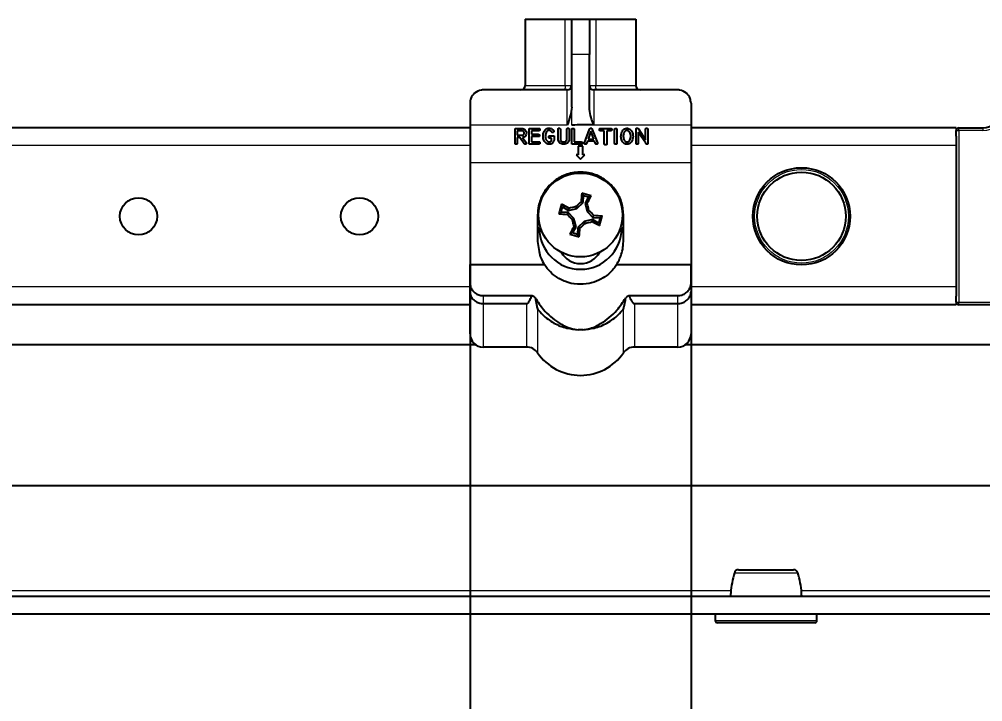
# Model space of a CAD drawing. Header units: millimetres. Extents: x -981 to 2790, y -1547 to 1219.
# Drawn here: x -410.9 to -301.9, y -1108.7 to -1031.4 of the extents above; entities that cross this region are included whole.
import ezdxf

# ---------------------------------------------------------------- set-up
doc = ezdxf.new("R2010")
doc.units = ezdxf.units.MM
doc.layers.add('FORMAT', color=7, linetype='Continuous')
doc.styles.add('SLDTEXTSTYLE0', font='TXT', dxfattribs={"width": 0.75})
doc.dimstyles.new('SLDDIMSTYLE0', dxfattribs={"dimtxt": 20, "dimasz": 10, "dimexe": 0, "dimexo": 0.0625, "dimgap": 5, "dimtad": 2, "dimdec": 1, "dimrnd": 1e-09, "dimzin": 12, "dimdsep": 46, "dimtxsty": 'SLDTEXTSTYLE0', "dimsah": 1, "dimcen": 0.09, "dimadec": 0, "dimazin": 3, "dimtfac": 1, "dimtofl": 0, "dimtmove": 0, "dimatfit": 3, "dimfxl": 0, "dimfrac": 2, "dimtolj": 1, "dimtzin": 12, "dimarcsym": 0})

# ---------------------------------------------------------------- blocks, each defined once
blk = doc.blocks.new('_D_8')
at = {"layer": 'FORMAT'}
for p, q in [((-334.94, -1059.18), (-334.94, -1429.21)), ((-224.44, -1098.73), (-224.44, -1429.21)), ((-224.44, -1428.21), (-334.94, -1428.21))]:
    blk.add_line(p, q, dxfattribs=at)
for points in [[(-334.94, -1428.21), (-324.94, -1429.75), (-324.94, -1426.67)], [(-224.44, -1428.21), (-234.44, -1426.67), (-234.44, -1429.75)]]:
    blk.add_solid(points, dxfattribs=at)
at = {"layer": 'FORMAT', "insert": (-312.94, -1402.43), "char_height": 20, "attachment_point": 1, "style": 'SLDTEXTSTYLE0'}
blk.add_mtext('110,5', dxfattribs=at)
blk = doc.blocks.new('_D_9')
at = {"layer": 'FORMAT'}
for p, q in [((-359.94, -1059.18), (-359.94, -1429.21)), ((-334.94, -1059.18), (-334.94, -1429.21)), ((-359.94, -1428.21), (-402.84, -1428.21)), ((-359.94, -1428.21), (-334.94, -1428.21))]:
    blk.add_line(p, q, dxfattribs=at)
for points in [[(-359.94, -1428.21), (-349.94, -1429.75), (-349.94, -1426.67)], [(-334.94, -1428.21), (-344.94, -1426.67), (-344.94, -1429.75)]]:
    blk.add_solid(points, dxfattribs=at)
at = {"layer": 'FORMAT', "insert": (-402.84, -1402.43), "char_height": 20, "attachment_point": 1, "style": 'SLDTEXTSTYLE0'}
blk.add_mtext('25', dxfattribs=at)

msp = doc.modelspace()

# ---------------------------------------------------------------- linework, layer by layer
at = {"color": 7, "linetype": 'Continuous', "lineweight": 25}
for p, q in [((-353.69, -1031.42), (-353.69, -1038.92)), ((-353.69, -1031.42), (-349.17, -1031.42)), ((-349.17, -1031.42), (-348.44, -1031.42)), ((-348.44, -1031.42), (-346.44, -1031.42)), ((-348.44, -1035.42), (-348.44, -1031.42)), ((-346.44, -1031.42), (-346.44, -1035.42)), ((-346.44, -1031.42), (-345.72, -1031.42)), ((-345.72, -1031.42), (-341.19, -1031.42)), ((-341.19, -1031.42), (-341.19, -1038.92)), ((-348.44, -1041.36), (-348.44, -1035.42)), ((-346.44, -1041.35), (-346.44, -1035.42)), ((-348.94, -1039.42), (-358.44, -1039.42)), ((-336.44, -1039.42), (-345.94, -1039.42)), ((-359.94, -1040.92), (-359.94, -1043.42)), ((-334.94, -1040.92), (-334.94, -1043.42)), ((-359.94, -1043.72), (-539.94, -1043.72)), ((-359.94, -1043.42), (-359.94, -1047.67)), ((-354.85, -1043.77), (-354.09, -1043.77)), ((-354.85, -1045.43), (-354.85, -1043.77)), ((-354.09, -1044.03), (-354.59, -1044.03)), ((-354.59, -1044.03), (-354.59, -1044.54)), ((-353.24, -1045.54), (-353.24, -1043.77)), ((-353.24, -1043.77), (-352.18, -1043.77)), ((-352.18, -1044.03), (-352.98, -1044.03)), ((-352.98, -1044.03), (-352.98, -1044.44)), ((-349.98, -1044.96), (-349.98, -1043.88)), ((-349.72, -1043.88), (-349.72, -1044.96)), ((-348.98, -1044.94), (-348.98, -1043.88)), ((-348.71, -1043.88), (-348.71, -1044.94)), ((-348.42, -1045.57), (-348.42, -1043.9)), ((-348.16, -1043.9), (-348.16, -1045.3)), ((-347, -1045.39), (-346.43, -1043.86)), ((-346.27, -1044.1), (-346.57, -1044.97)), ((-345.94, -1044.97), (-346.27, -1044.1)), ((-346.11, -1043.88), (-345.51, -1045.39)), ((-345.17, -1043.77), (-344.05, -1043.77)), ((-344.76, -1044.03), (-345.17, -1044.03)), ((-344.76, -1045.5), (-344.76, -1044.03)), ((-344.05, -1044.03), (-344.45, -1044.03)), ((-344.45, -1044.03), (-344.45, -1045.5)), ((-343.58, -1045.43), (-343.58, -1043.9)), ((-343.32, -1043.9), (-343.32, -1045.43)), ((-341.16, -1045.43), (-341.16, -1043.87)), ((-340.89, -1043.83), (-340.08, -1045.06)), ((-340.08, -1045.06), (-340.08, -1043.88)), ((-339.82, -1043.88), (-339.82, -1045.43)), ((-334.94, -1043.42), (-334.94, -1047.67)), ((-304.94, -1043.72), (-334.94, -1043.72)), ((-304.94, -1043.72), (-304.94, -1044.02)), ((-304.94, -1044.66), (-304.94, -1044.02)), ((-304.64, -1043.72), (-301.94, -1043.72)), ((-354.59, -1044.54), (-354, -1044.54)), ((-354.3, -1044.8), (-354.59, -1044.8)), ((-354.59, -1044.8), (-354.59, -1045.43)), ((-353.8, -1045.51), (-354.3, -1044.8)), ((-353.99, -1044.8), (-353.59, -1045.37)), ((-352.98, -1044.44), (-352.23, -1044.44)), ((-352.23, -1044.7), (-352.98, -1044.7)), ((-352.98, -1044.7), (-352.98, -1045.28)), ((-350.91, -1044.61), (-350.41, -1044.61)), ((-350.71, -1044.87), (-350.91, -1044.87)), ((-350.41, -1044.61), (-350.41, -1044.91)), ((-346.57, -1044.97), (-345.94, -1044.97)), ((-340.06, -1045.46), (-340.9, -1044.19)), ((-340.9, -1044.19), (-340.9, -1045.43)), ((-304.94, -1044.66), (-304.94, -1045.72)), ((-352.18, -1045.54), (-353.24, -1045.54)), ((-352.98, -1045.28), (-352.18, -1045.28)), ((-347.36, -1045.57), (-348.42, -1045.57)), ((-348.16, -1045.3), (-347.36, -1045.3)), ((-347.19, -1045.77), (-347.69, -1045.77)), ((-347.69, -1045.77), (-347.69, -1046.77)), ((-347.19, -1046.77), (-347.19, -1045.77)), ((-346.66, -1045.23), (-346.76, -1045.48)), ((-345.85, -1045.23), (-346.66, -1045.23)), ((-345.76, -1045.47), (-345.85, -1045.23)), ((-304.94, -1045.72), (-304.94, -1061.72)), ((-347.69, -1046.77), (-347.94, -1046.77)), ((-347.94, -1046.77), (-347.44, -1047.27)), ((-347.44, -1047.27), (-346.94, -1046.77)), ((-346.94, -1046.77), (-347.19, -1046.77)), ((-359.94, -1047.67), (-359.94, -1059.17)), ((-334.94, -1047.67), (-334.94, -1059.17)), ((-347.11, -1051.36), (-347.3, -1051.1)), ((-347.14, -1052.16), (-347.11, -1051.36)), ((-347.11, -1051.36), (-346.53, -1051.53)), ((-346.53, -1051.53), (-346.93, -1052.22)), ((-346.53, -1051.53), (-346.23, -1051.41)), ((-349.64, -1053.24), (-349.47, -1052.66)), ((-349.47, -1052.66), (-349.59, -1052.36)), ((-349.47, -1052.66), (-348.79, -1053.06)), ((-348.79, -1053.06), (-348.75, -1052.82)), ((-348.79, -1053.06), (-347.84, -1052.83)), ((-347.84, -1052.83), (-347.96, -1052.62)), ((-347.84, -1052.83), (-347.14, -1052.16)), ((-347.14, -1052.16), (-347.37, -1052.06)), ((-346.93, -1052.22), (-346.7, -1053.16)), ((-346.93, -1052.22), (-346.69, -1052.26)), ((-352.29, -1053.57), (-352.29, -1056.57)), ((-349.64, -1053.24), (-349.91, -1053.43)), ((-348.85, -1053.27), (-349.64, -1053.24)), ((-348.85, -1053.27), (-348.95, -1053.49)), ((-348.18, -1053.97), (-348.85, -1053.27)), ((-346.7, -1053.16), (-346.49, -1053.05)), ((-346.7, -1053.16), (-346.03, -1053.86)), ((-346.03, -1053.86), (-345.93, -1053.64)), ((-346.03, -1053.86), (-345.23, -1053.9)), ((-345.23, -1053.9), (-345.4, -1054.48)), ((-345.23, -1053.9), (-344.97, -1053.7)), ((-342.59, -1056.57), (-342.59, -1053.57)), ((-348.18, -1053.97), (-348.39, -1054.09)), ((-348.35, -1055.6), (-347.95, -1054.91)), ((-347.95, -1054.91), (-348.19, -1054.88)), ((-347.95, -1054.91), (-348.18, -1053.97)), ((-347.74, -1054.97), (-347.77, -1055.77)), ((-347.04, -1054.3), (-347.74, -1054.97)), ((-347.74, -1054.97), (-347.51, -1055.07)), ((-346.09, -1054.07), (-347.04, -1054.3)), ((-347.04, -1054.3), (-346.92, -1054.52)), ((-346.09, -1054.07), (-346.13, -1054.32)), ((-345.4, -1054.48), (-346.09, -1054.07)), ((-345.4, -1054.48), (-345.28, -1054.78)), ((-352.09, -1055.07), (-352.29, -1055.07)), ((-348.35, -1055.6), (-348.65, -1055.72)), ((-347.77, -1055.77), (-348.35, -1055.6)), ((-347.77, -1055.77), (-347.58, -1056.04)), ((-342.59, -1055.07), (-342.79, -1055.07)), ((-359.94, -1061.31), (-359.94, -1059.17)), ((-359.94, -1059.17), (-351.53, -1059.17)), ((-343.35, -1059.17), (-334.94, -1059.17)), ((-334.94, -1061.31), (-334.94, -1059.17)), ((-359.94, -1062.22), (-359.94, -1061.31)), ((-334.94, -1061.31), (-334.94, -1062.22)), ((-359.94, -1067.02), (-359.94, -1062.22)), ((-334.94, -1062.22), (-334.94, -1067.02)), ((-304.94, -1061.72), (-304.94, -1062.77)), ((-359.94, -1063.72), (-539.94, -1063.72)), ((-358.44, -1062.7), (-352.92, -1062.7)), ((-358.44, -1063.6), (-353.53, -1063.6)), ((-341.96, -1062.7), (-336.44, -1062.7)), ((-341.35, -1063.6), (-336.44, -1063.6)), ((-304.94, -1063.72), (-334.94, -1063.72)), ((-304.94, -1063.42), (-304.94, -1062.77)), ((-304.94, -1063.42), (-304.94, -1063.72)), ((-280.24, -1063.72), (-304.64, -1063.72)), ((-565.44, -1068.22), (-359.34, -1068.22)), ((-353.53, -1068.52), (-358.44, -1068.52)), ((-336.44, -1068.52), (-341.35, -1068.52)), ((-335.54, -1068.22), (-240.56, -1068.22)), ((-232.44, -1084.22), (-565.44, -1084.22)), ((-617.14, -1096.72), (-226.74, -1096.72)), ((-617.14, -1098.72), (-226.74, -1098.72)), ((-332.19, -1098.72), (-332.19, -1099.47)), ((-320.69, -1099.47), (-320.69, -1098.72)), ((-320.94, -1099.72), (-331.94, -1099.72))]:
    msp.add_line(p, q, dxfattribs=at)
at = {"color": 8, "linetype": 'Continuous', "lineweight": 18}
for p, q in [((-349.17, -1038.92), (-349.17, -1031.42)), ((-345.72, -1031.42), (-345.72, -1038.92)), ((-346.44, -1035.42), (-348.44, -1035.42)), ((-353.69, -1038.92), (-349.17, -1038.92)), ((-349.17, -1038.92), (-348.44, -1038.92)), ((-348.94, -1043.42), (-348.94, -1039.42)), ((-346.44, -1038.92), (-345.72, -1038.92)), ((-345.94, -1039.42), (-345.94, -1043.35)), ((-345.72, -1038.92), (-341.19, -1038.92)), ((-348.44, -1043.42), (-348.44, -1041.36)), ((-348.94, -1043.42), (-359.94, -1043.42)), ((-334.94, -1043.42), (-348.44, -1043.42)), ((-304.94, -1044.02), (-304.64, -1044.02)), ((-304.64, -1044.02), (-304.64, -1043.72)), ((-301.94, -1044.02), (-304.64, -1044.02)), ((-304.64, -1044.02), (-304.64, -1063.42)), ((-301.94, -1043.72), (-301.94, -1044.02)), ((-359.94, -1045.72), (-539.94, -1045.72)), ((-304.94, -1045.72), (-334.94, -1045.72)), ((-334.94, -1047.67), (-359.94, -1047.67)), ((-359.94, -1061.72), (-539.94, -1061.72)), ((-304.94, -1061.72), (-334.94, -1061.72)), ((-358.44, -1062.7), (-358.44, -1063.6)), ((-358.44, -1063.6), (-358.44, -1068.52)), ((-353.53, -1068.52), (-353.53, -1063.6)), ((-341.35, -1063.6), (-341.35, -1068.52)), ((-336.44, -1063.6), (-336.44, -1062.7)), ((-336.44, -1068.52), (-336.44, -1063.6)), ((-304.94, -1063.42), (-304.64, -1063.42)), ((-304.64, -1063.42), (-280.24, -1063.42)), ((-304.64, -1063.72), (-304.64, -1063.42)), ((-352.3, -1064.2), (-352.3, -1069.17)), ((-342.59, -1069.17), (-342.59, -1064.2)), ((-330.41, -1096.12), (-513.47, -1096.12)), ((-227.04, -1096.12), (-322.47, -1096.12)), ((-332.19, -1099.47), (-320.69, -1099.47))]:
    msp.add_line(p, q, dxfattribs=at)
at = {"color": 8, "linetype": 'Continuous', "lineweight": 18, "flags": 128}
for points in [[(-349.17, -1038.92), (-349.17, -1039.01), (-349.18, -1039.11), (-349.19, -1039.2), (-349.21, -1039.27), (-349.23, -1039.33), (-349.25, -1039.38), (-349.28, -1039.41), (-349.3, -1039.42)], [(-345.58, -1039.42), (-345.61, -1039.41), (-345.63, -1039.38), (-345.66, -1039.33), (-345.68, -1039.27), (-345.69, -1039.2), (-345.71, -1039.11), (-345.71, -1039.01), (-345.72, -1038.92)]]:
    msp.add_lwpolyline(points, dxfattribs=at)
at = {"color": 7, "linetype": 'Continuous', "lineweight": 25}
for centre, radius in [((-322.44, -1053.72), 5.5), ((-347.44, -1053.57), 4.75), ((-322.44, -1053.72), 5), ((-397.44, -1053.72), 2.1), ((-372.44, -1053.72), 2.1)]:
    msp.add_circle(centre, radius, dxfattribs=at)
at = {"color": 8, "linetype": 'Continuous', "lineweight": 18}
msp.add_circle((-322.44, -1053.72), 5.3, dxfattribs=at)
at = {"color": 7, "linetype": 'Continuous', "lineweight": 25}
for centre, radius, start, end in [((-354.19, -1038.92), 0.5, 270, 0), ((-348.94, -1038.92), 0.5, 270, 0), ((-345.94, -1038.92), 0.5, 180, 270), ((-340.69, -1038.92), 0.5, 180, 270), ((-301.94, -1041.72), 2, 270, 0), ((-304.64, -1044.02), 0.3, 90, 180), ((-278.44, -1056.13), 69.05, 175.8232, 176.6231), ((-367.73, -1123.13), 74.88, 73.3093, 74.166), ((-406.99, -1018.63), 69.05, 330.8523, 331.6521), ((-277.87, -1073.86), 74.88, 163.3093, 164.166), ((-382.38, -1113.12), 69.05, 60.8523, 61.6521), ((-329.74, -1126), 75.61, 103.9464, 104.5642), ((-295.89, -1107.44), 75.61, 132.9111, 133.5289), ((-419.87, -1071.27), 75.61, 13.9464, 14.5642), ((-344.88, -984.57), 69.05, 265.8232, 266.6231), ((-293.57, -1002.01), 75.61, 222.9111, 223.5289), ((-401.31, -1105.12), 75.61, 42.9111, 43.5289), ((-350, -1122.57), 69.05, 85.8232, 86.6231), ((-417.01, -1033.27), 74.88, 343.3093, 344.166), ((-287.89, -1088.51), 69.05, 150.8523, 151.6521), ((-275.01, -1035.86), 75.61, 193.9464, 194.5642), ((-398.99, -999.7), 75.61, 312.9111, 313.5289), ((-365.14, -981.14), 75.61, 283.9464, 284.5642), ((-312.5, -994.01), 69.05, 240.8523, 241.6521), ((-347.44, -1055.07), 4.65, 180, 0), ((-327.15, -984), 74.88, 253.3093, 254.166), ((-416.44, -1051.01), 69.05, 355.8232, 356.6231), ((-347.44, -1056.57), 2.5, 209.1291, 330.7764), ((-304.64, -1063.42), 0.3, 180, 270), ((-358.44, -1067.02), 1.5, 180, 270), ((-336.44, -1067.02), 1.5, 270, 0), ((-353.53, -1070.02), 1.5, 34.5604, 90), ((-347.44, -1065.82), 5.9, 214.5604, 325.4396), ((-341.35, -1070.02), 1.5, 90, 145.4396), ((-329.55, -1094.22), 0.5, 89.9982, 165.4001), ((-323.33, -1094.22), 0.5, 15.316, 90.0228), ((-331.94, -1099.47), 0.25, 180, 270), ((-320.94, -1099.47), 0.25, 270, 0)]:
    msp.add_arc(centre, radius, start, end, dxfattribs=at)
at = {"color": 8, "linetype": 'Continuous', "lineweight": 18}
msp.add_arc((-301.94, -1041.72), 2.3, 270, 0, dxfattribs=at)
at = {"color": 7, "linetype": 'Continuous', "lineweight": 25}
msp.add_ellipse((15080.74, -1043.42), major_axis=(15429.18, 0), ratio=0.000259, start_param=3.123591, end_param=3.141593, dxfattribs=at)
for points, knots in [([(-358.44, -1039.42), (-358.44, -1039.42), (-358.51, -1039.42), (-358.86, -1039.44), (-359.39, -1039.68), (-359.86, -1040.26), (-359.92, -1040.73), (-359.94, -1040.92)], [0, 0, 0, 0, 0.003231, 0.101221, 0.514725, 0.80586, 1, 1, 1, 1]), ([(-334.94, -1040.92), (-334.97, -1040.73), (-335.02, -1040.26), (-335.49, -1039.68), (-336.02, -1039.44), (-336.37, -1039.42), (-336.44, -1039.42), (-336.44, -1039.42)], [0, 0, 0, 0, 0.19414, 0.485275, 0.898779, 0.996769, 1, 1, 1, 1]), ([(-348.44, -1041.36), (-348.48, -1041.69), (-348.56, -1042.4), (-348.82, -1043.06), (-348.94, -1043.41), (-348.94, -1043.42)], [0, 0, 0, 0, 0.475461, 0.994056, 1, 1, 1, 1]), ([(-345.94, -1043.35), (-345.94, -1043.35), (-345.95, -1043.34), (-345.95, -1043.34), (-345.97, -1043.32), (-346, -1043.24), (-346.12, -1042.91), (-346.34, -1042.28), (-346.41, -1041.68), (-346.44, -1041.35)], [0, 0, 0, 0, 0.00167, 0.003889, 0.009531, 0.034361, 0.132751, 0.526214, 1, 1, 1, 1]), ([(-354.09, -1043.77), (-354.02, -1043.78), (-353.88, -1043.79), (-353.77, -1043.87), (-353.72, -1043.91)], [0, 0, 0, 0, 0.559747, 1, 1, 1, 1]), ([(-353.9, -1044.1), (-353.93, -1044.08), (-353.99, -1044.04), (-354.06, -1044.03), (-354.09, -1044.03)], [0, 0, 0, 0, 0.559136, 1, 1, 1, 1]), ([(-353.82, -1044.29), (-353.82, -1044.25), (-353.83, -1044.18), (-353.88, -1044.12), (-353.9, -1044.1)], [0, 0, 0, 0, 0.5596918, 1, 1, 1, 1]), ([(-353.72, -1043.91), (-353.67, -1043.97), (-353.57, -1044.08), (-353.56, -1044.23), (-353.55, -1044.29)], [0, 0, 0, 0, 0.558947, 1, 1, 1, 1]), ([(-352.18, -1043.77), (-352.16, -1043.77), (-352.12, -1043.77), (-352.06, -1043.8), (-352.03, -1043.85), (-352.03, -1043.88), (-352.03, -1043.9)], [0, 0, 0, 0, 0.280872, 0.559701, 0.779382, 1, 1, 1, 1]), ([(-352.03, -1043.9), (-352.03, -1043.92), (-352.03, -1043.97), (-352.09, -1044.03), (-352.15, -1044.03), (-352.18, -1044.03)], [0, 0, 0, 0, 0.281053, 0.559663, 1, 1, 1, 1]), ([(-351.68, -1044.67), (-351.68, -1044.53), (-351.67, -1044.29), (-351.54, -1044.09), (-351.49, -1044)], [0, 0, 0, 0, 0.5603404, 1, 1, 1, 1]), ([(-351.49, -1044), (-351.41, -1043.92), (-351.28, -1043.77), (-351.08, -1043.75), (-351, -1043.75)], [0, 0, 0, 0, 0.559217, 1, 1, 1, 1]), ([(-351.01, -1044.01), (-351.04, -1044.01), (-351.11, -1044.02), (-351.24, -1044.09), (-351.4, -1044.3), (-351.41, -1044.52), (-351.42, -1044.67)], [0, 0, 0, 0, 0.125332, 0.250695, 0.500738, 1, 1, 1, 1]), ([(-350.82, -1044.06), (-350.85, -1044.04), (-350.91, -1044.01), (-350.98, -1044.01), (-351.01, -1044.01)], [0, 0, 0, 0, 0.558634, 1, 1, 1, 1]), ([(-351, -1043.75), (-350.93, -1043.75), (-350.8, -1043.75), (-350.7, -1043.81), (-350.65, -1043.84)], [0, 0, 0, 0, 0.560514, 1, 1, 1, 1]), ([(-350.71, -1044.17), (-350.73, -1044.15), (-350.76, -1044.1), (-350.8, -1044.07), (-350.82, -1044.06)], [0, 0, 0, 0, 0.560467, 1, 1, 1, 1]), ([(-350.65, -1043.84), (-350.61, -1043.87), (-350.55, -1043.92), (-350.5, -1043.99), (-350.48, -1044.02)], [0, 0, 0, 0, 0.5595417, 1, 1, 1, 1]), ([(-350.45, -1044.11), (-350.45, -1044.13), (-350.46, -1044.17), (-350.51, -1044.21), (-350.55, -1044.23), (-350.59, -1044.23), (-350.6, -1044.23)], [0, 0, 0, 0, 0.277709, 0.558209, 0.77892, 1, 1, 1, 1]), ([(-350.48, -1044.02), (-350.47, -1044.04), (-350.45, -1044.06), (-350.45, -1044.09), (-350.45, -1044.11)], [0, 0, 0, 0, 0.560691, 1, 1, 1, 1]), ([(-349.98, -1043.88), (-349.98, -1043.86), (-349.98, -1043.82), (-349.95, -1043.77), (-349.91, -1043.75), (-349.88, -1043.75), (-349.86, -1043.75)], [0, 0, 0, 0, 0.280849, 0.55949, 0.779158, 1, 1, 1, 1]), ([(-349.86, -1043.75), (-349.84, -1043.75), (-349.8, -1043.75), (-349.75, -1043.78), (-349.72, -1043.83), (-349.72, -1043.86), (-349.72, -1043.88)], [0, 0, 0, 0, 0.2809103, 0.559174, 0.7791663, 1, 1, 1, 1]), ([(-348.98, -1043.88), (-348.98, -1043.86), (-348.97, -1043.82), (-348.95, -1043.77), (-348.9, -1043.75), (-348.87, -1043.75), (-348.85, -1043.75)], [0, 0, 0, 0, 0.2809002, 0.5594983, 0.7791483, 1, 1, 1, 1]), ([(-348.85, -1043.75), (-348.83, -1043.75), (-348.79, -1043.75), (-348.74, -1043.78), (-348.71, -1043.83), (-348.71, -1043.86), (-348.71, -1043.88)], [0, 0, 0, 0, 0.280888, 0.559023, 0.779155, 1, 1, 1, 1]), ([(-348.42, -1043.9), (-348.42, -1043.88), (-348.42, -1043.85), (-348.39, -1043.8), (-348.35, -1043.77), (-348.32, -1043.77), (-348.3, -1043.77)], [0, 0, 0, 0, 0.280912, 0.559405, 0.779108, 1, 1, 1, 1]), ([(-348.3, -1043.77), (-348.28, -1043.77), (-348.24, -1043.77), (-348.19, -1043.8), (-348.16, -1043.85), (-348.16, -1043.89), (-348.16, -1043.9)], [0, 0, 0, 0, 0.280813, 0.559099, 0.77917, 1, 1, 1, 1]), ([(-346.43, -1043.86), (-346.42, -1043.84), (-346.41, -1043.8), (-346.36, -1043.75), (-346.31, -1043.75), (-346.28, -1043.75)], [0, 0, 0, 0, 0.281465, 0.561772, 1, 1, 1, 1]), ([(-346.28, -1043.75), (-346.26, -1043.75), (-346.21, -1043.75), (-346.14, -1043.79), (-346.12, -1043.84), (-346.11, -1043.88)], [0, 0, 0, 0, 0.281226, 0.561522, 1, 1, 1, 1]), ([(-345.31, -1043.9), (-345.31, -1043.88), (-345.3, -1043.84), (-345.27, -1043.79), (-345.22, -1043.77), (-345.19, -1043.77), (-345.17, -1043.77)], [0, 0, 0, 0, 0.2807125, 0.5587014, 0.7790455, 1, 1, 1, 1]), ([(-345.17, -1044.03), (-345.19, -1044.03), (-345.24, -1044.03), (-345.28, -1044), (-345.31, -1043.95), (-345.31, -1043.92), (-345.31, -1043.9)], [0, 0, 0, 0, 0.28076, 0.558821, 0.778915, 1, 1, 1, 1]), ([(-344.05, -1043.77), (-344.03, -1043.77), (-343.99, -1043.77), (-343.93, -1043.8), (-343.9, -1043.85), (-343.9, -1043.88), (-343.89, -1043.9)], [0, 0, 0, 0, 0.280951, 0.559967, 0.779431, 1, 1, 1, 1]), ([(-343.89, -1043.9), (-343.9, -1043.92), (-343.9, -1043.97), (-343.96, -1044.03), (-344.02, -1044.03), (-344.05, -1044.03)], [0, 0, 0, 0, 0.281019, 0.559679, 1, 1, 1, 1]), ([(-343.58, -1043.9), (-343.58, -1043.88), (-343.58, -1043.84), (-343.55, -1043.79), (-343.51, -1043.77), (-343.48, -1043.77), (-343.46, -1043.77)], [0, 0, 0, 0, 0.280828, 0.5594169, 0.7793931, 1, 1, 1, 1]), ([(-343.46, -1043.77), (-343.44, -1043.77), (-343.4, -1043.77), (-343.35, -1043.8), (-343.32, -1043.85), (-343.32, -1043.88), (-343.32, -1043.9)], [0, 0, 0, 0, 0.280765, 0.559178, 0.779175, 1, 1, 1, 1]), ([(-342.86, -1044.67), (-342.86, -1044.54), (-342.84, -1044.32), (-342.74, -1044.12), (-342.69, -1044.04)], [0, 0, 0, 0, 0.559914, 1, 1, 1, 1]), ([(-342.69, -1044.04), (-342.62, -1043.95), (-342.5, -1043.79), (-342.3, -1043.76), (-342.21, -1043.75)], [0, 0, 0, 0, 0.560137, 1, 1, 1, 1]), ([(-342.22, -1044.01), (-342.25, -1044.01), (-342.32, -1044.02), (-342.43, -1044.09), (-342.47, -1044.17), (-342.5, -1044.21)], [0, 0, 0, 0, 0.279832, 0.559843, 1, 1, 1, 1]), ([(-341.87, -1044.21), (-341.92, -1044.15), (-342.01, -1044.04), (-342.15, -1044.02), (-342.22, -1044.01)], [0, 0, 0, 0, 0.559596, 1, 1, 1, 1]), ([(-342.21, -1043.75), (-342.16, -1043.75), (-342.04, -1043.76), (-341.84, -1043.85), (-341.74, -1043.97), (-341.68, -1044.04)], [0, 0, 0, 0, 0.280496, 0.560765, 1, 1, 1, 1]), ([(-341.68, -1044.04), (-341.62, -1044.15), (-341.51, -1044.34), (-341.5, -1044.57), (-341.5, -1044.67)], [0, 0, 0, 0, 0.559312, 1, 1, 1, 1]), ([(-341.16, -1043.87), (-341.16, -1043.85), (-341.16, -1043.82), (-341.13, -1043.77), (-341.09, -1043.75), (-341.06, -1043.75), (-341.04, -1043.75)], [0, 0, 0, 0, 0.280941, 0.559114, 0.779089, 1, 1, 1, 1]), ([(-341.04, -1043.75), (-341.03, -1043.75), (-340.99, -1043.75), (-340.94, -1043.77), (-340.91, -1043.81), (-340.89, -1043.83)], [0, 0, 0, 0, 0.280638, 0.560877, 1, 1, 1, 1]), ([(-340.08, -1043.88), (-340.08, -1043.86), (-340.08, -1043.82), (-340.05, -1043.77), (-340.01, -1043.75), (-339.98, -1043.75), (-339.96, -1043.75)], [0, 0, 0, 0, 0.2808879, 0.5594825, 0.7792702, 1, 1, 1, 1]), ([(-339.96, -1043.75), (-339.94, -1043.75), (-339.9, -1043.75), (-339.85, -1043.78), (-339.82, -1043.83), (-339.82, -1043.86), (-339.82, -1043.88)], [0, 0, 0, 0, 0.280836, 0.55925, 0.779182, 1, 1, 1, 1]), ([(-354, -1044.54), (-353.97, -1044.53), (-353.94, -1044.53), (-353.91, -1044.5), (-353.89, -1044.49)], [0, 0, 0, 0, 0.558174, 1, 1, 1, 1]), ([(-353.75, -1044.71), (-353.79, -1044.74), (-353.87, -1044.78), (-353.95, -1044.8), (-353.99, -1044.8)], [0, 0, 0, 0, 0.56031, 1, 1, 1, 1]), ([(-353.89, -1044.49), (-353.88, -1044.48), (-353.85, -1044.45), (-353.82, -1044.38), (-353.82, -1044.33), (-353.82, -1044.29)], [0, 0, 0, 0, 0.2799174, 0.5600596, 1, 1, 1, 1]), ([(-353.55, -1044.29), (-353.56, -1044.39), (-353.58, -1044.55), (-353.7, -1044.66), (-353.75, -1044.71)], [0, 0, 0, 0, 0.559457, 1, 1, 1, 1]), ([(-352.23, -1044.44), (-352.21, -1044.44), (-352.17, -1044.44), (-352.11, -1044.47), (-352.08, -1044.52), (-352.08, -1044.56), (-352.08, -1044.57)], [0, 0, 0, 0, 0.280945, 0.559897, 0.779525, 1, 1, 1, 1]), ([(-352.08, -1044.57), (-352.08, -1044.59), (-352.08, -1044.64), (-352.14, -1044.7), (-352.2, -1044.7), (-352.23, -1044.7)], [0, 0, 0, 0, 0.281099, 0.559768, 1, 1, 1, 1]), ([(-351.49, -1045.28), (-351.56, -1045.17), (-351.67, -1044.98), (-351.68, -1044.77), (-351.68, -1044.67)], [0, 0, 0, 0, 0.559347, 1, 1, 1, 1]), ([(-351.42, -1044.67), (-351.42, -1044.76), (-351.41, -1044.91), (-351.33, -1045.04), (-351.3, -1045.1)], [0, 0, 0, 0, 0.55998, 1, 1, 1, 1]), ([(-351.3, -1045.1), (-351.25, -1045.16), (-351.17, -1045.27), (-351.04, -1045.29), (-350.98, -1045.3)], [0, 0, 0, 0, 0.560858, 1, 1, 1, 1]), ([(-351.04, -1044.74), (-351.04, -1044.72), (-351.03, -1044.68), (-351, -1044.63), (-350.95, -1044.61), (-350.92, -1044.61), (-350.91, -1044.61)], [0, 0, 0, 0, 0.280637, 0.55889, 0.779144, 1, 1, 1, 1]), ([(-350.91, -1044.87), (-350.93, -1044.87), (-350.97, -1044.87), (-351.02, -1044.83), (-351.04, -1044.79), (-351.04, -1044.76), (-351.04, -1044.74)], [0, 0, 0, 0, 0.280664, 0.558735, 0.779002, 1, 1, 1, 1]), ([(-350.98, -1045.3), (-350.95, -1045.3), (-350.89, -1045.3), (-350.79, -1045.25), (-350.76, -1045.18), (-350.74, -1045.14)], [0, 0, 0, 0, 0.281265, 0.561609, 1, 1, 1, 1]), ([(-350.74, -1045.14), (-350.73, -1045.09), (-350.71, -1045), (-350.71, -1044.91), (-350.71, -1044.87)], [0, 0, 0, 0, 0.559597, 1, 1, 1, 1]), ([(-350.6, -1044.23), (-350.63, -1044.23), (-350.67, -1044.22), (-350.7, -1044.19), (-350.71, -1044.17)], [0, 0, 0, 0, 0.558039, 1, 1, 1, 1]), ([(-350.41, -1044.91), (-350.42, -1045.02), (-350.43, -1045.22), (-350.56, -1045.37), (-350.62, -1045.44)], [0, 0, 0, 0, 0.560493, 1, 1, 1, 1]), ([(-349.77, -1045.43), (-349.84, -1045.36), (-349.96, -1045.22), (-349.98, -1045.04), (-349.98, -1044.96)], [0, 0, 0, 0, 0.558332, 1, 1, 1, 1]), ([(-349.72, -1044.96), (-349.71, -1045.02), (-349.71, -1045.12), (-349.63, -1045.19), (-349.6, -1045.23)], [0, 0, 0, 0, 0.560313, 1, 1, 1, 1]), ([(-349.35, -1045.3), (-349.29, -1045.3), (-349.18, -1045.29), (-349.05, -1045.2), (-348.98, -1045.07), (-348.98, -1044.98), (-348.98, -1044.94)], [0, 0, 0, 0, 0.280935, 0.559487, 0.779245, 1, 1, 1, 1]), ([(-348.71, -1044.94), (-348.72, -1045.04), (-348.73, -1045.22), (-348.89, -1045.44), (-349.11, -1045.54), (-349.25, -1045.56), (-349.32, -1045.57)], [0, 0, 0, 0, 0.280416, 0.558636, 0.778958, 1, 1, 1, 1]), ([(-342.68, -1045.28), (-342.74, -1045.18), (-342.85, -1044.98), (-342.86, -1044.76), (-342.86, -1044.67)], [0, 0, 0, 0, 0.559149, 1, 1, 1, 1]), ([(-342.5, -1044.21), (-342.54, -1044.29), (-342.59, -1044.44), (-342.6, -1044.6), (-342.6, -1044.67)], [0, 0, 0, 0, 0.5590754, 1, 1, 1, 1]), ([(-342.6, -1044.67), (-342.6, -1044.75), (-342.59, -1044.91), (-342.52, -1045.05), (-342.49, -1045.11)], [0, 0, 0, 0, 0.5602735, 1, 1, 1, 1]), ([(-342.49, -1045.11), (-342.45, -1045.17), (-342.37, -1045.27), (-342.24, -1045.29), (-342.19, -1045.3)], [0, 0, 0, 0, 0.5605673, 1, 1, 1, 1]), ([(-342.19, -1045.3), (-342.15, -1045.3), (-342.08, -1045.29), (-341.95, -1045.23), (-341.9, -1045.15), (-341.86, -1045.11)], [0, 0, 0, 0, 0.280435, 0.560605, 1, 1, 1, 1]), ([(-341.76, -1044.67), (-341.76, -1044.58), (-341.77, -1044.42), (-341.84, -1044.28), (-341.87, -1044.21)], [0, 0, 0, 0, 0.560046, 1, 1, 1, 1]), ([(-341.86, -1045.11), (-341.83, -1045.03), (-341.77, -1044.89), (-341.76, -1044.73), (-341.76, -1044.67)], [0, 0, 0, 0, 0.559133, 1, 1, 1, 1]), ([(-341.5, -1044.67), (-341.5, -1044.79), (-341.52, -1045.01), (-341.63, -1045.2), (-341.67, -1045.28)], [0, 0, 0, 0, 0.559865, 1, 1, 1, 1]), ([(-354.73, -1045.57), (-354.75, -1045.57), (-354.79, -1045.56), (-354.83, -1045.53), (-354.85, -1045.48), (-354.85, -1045.45), (-354.85, -1045.43)], [0, 0, 0, 0, 0.280437, 0.558281, 0.778899, 1, 1, 1, 1]), ([(-354.59, -1045.43), (-354.59, -1045.45), (-354.59, -1045.5), (-354.63, -1045.55), (-354.68, -1045.56), (-354.71, -1045.57), (-354.73, -1045.57)], [0, 0, 0, 0, 0.280498, 0.558325, 0.778868, 1, 1, 1, 1]), ([(-353.71, -1045.57), (-353.72, -1045.57), (-353.74, -1045.57), (-353.77, -1045.55), (-353.79, -1045.52), (-353.8, -1045.51)], [0, 0, 0, 0, 0.28022, 0.561305, 1, 1, 1, 1]), ([(-353.55, -1045.44), (-353.56, -1045.46), (-353.57, -1045.5), (-353.61, -1045.54), (-353.66, -1045.56), (-353.69, -1045.57), (-353.71, -1045.57)], [0, 0, 0, 0, 0.278138, 0.558544, 0.779161, 1, 1, 1, 1]), ([(-353.59, -1045.37), (-353.58, -1045.38), (-353.56, -1045.4), (-353.56, -1045.43), (-353.55, -1045.44)], [0, 0, 0, 0, 0.561079, 1, 1, 1, 1]), ([(-352.18, -1045.28), (-352.16, -1045.28), (-352.12, -1045.28), (-352.06, -1045.31), (-352.03, -1045.36), (-352.03, -1045.39), (-352.03, -1045.41)], [0, 0, 0, 0, 0.280912, 0.559714, 0.779499, 1, 1, 1, 1]), ([(-352.03, -1045.41), (-352.03, -1045.43), (-352.03, -1045.48), (-352.09, -1045.54), (-352.14, -1045.54), (-352.18, -1045.54)], [0, 0, 0, 0, 0.281214, 0.559901, 1, 1, 1, 1]), ([(-350.97, -1045.57), (-351.03, -1045.56), (-351.14, -1045.55), (-351.34, -1045.46), (-351.43, -1045.35), (-351.49, -1045.28)], [0, 0, 0, 0, 0.280314, 0.560507, 1, 1, 1, 1]), ([(-350.62, -1045.44), (-350.68, -1045.48), (-350.78, -1045.56), (-350.91, -1045.56), (-350.97, -1045.57)], [0, 0, 0, 0, 0.558998, 1, 1, 1, 1]), ([(-349.32, -1045.57), (-349.42, -1045.56), (-349.58, -1045.56), (-349.71, -1045.47), (-349.77, -1045.43)], [0, 0, 0, 0, 0.55925, 1, 1, 1, 1]), ([(-349.6, -1045.23), (-349.56, -1045.25), (-349.48, -1045.3), (-349.39, -1045.3), (-349.35, -1045.3)], [0, 0, 0, 0, 0.559441, 1, 1, 1, 1]), ([(-347.36, -1045.3), (-347.34, -1045.3), (-347.3, -1045.31), (-347.24, -1045.33), (-347.21, -1045.38), (-347.21, -1045.42), (-347.21, -1045.43)], [0, 0, 0, 0, 0.280855, 0.559718, 0.779518, 1, 1, 1, 1]), ([(-347.21, -1045.43), (-347.21, -1045.46), (-347.21, -1045.5), (-347.27, -1045.56), (-347.33, -1045.57), (-347.36, -1045.57)], [0, 0, 0, 0, 0.2812663, 0.5600784, 1, 1, 1, 1]), ([(-347.01, -1045.44), (-347.01, -1045.43), (-347.01, -1045.42), (-347, -1045.4), (-347, -1045.39)], [0, 0, 0, 0, 0.559504, 1, 1, 1, 1]), ([(-346.89, -1045.57), (-346.9, -1045.57), (-346.94, -1045.56), (-346.98, -1045.53), (-347.01, -1045.49), (-347.01, -1045.46), (-347.01, -1045.44)], [0, 0, 0, 0, 0.2795786, 0.5591942, 0.7795822, 1, 1, 1, 1]), ([(-346.76, -1045.48), (-346.76, -1045.49), (-346.77, -1045.52), (-346.82, -1045.56), (-346.86, -1045.57), (-346.89, -1045.57)], [0, 0, 0, 0, 0.28077, 0.560807, 1, 1, 1, 1]), ([(-345.65, -1045.57), (-345.66, -1045.57), (-345.69, -1045.56), (-345.74, -1045.53), (-345.75, -1045.5), (-345.76, -1045.47)], [0, 0, 0, 0, 0.280695, 0.560335, 1, 1, 1, 1]), ([(-345.5, -1045.44), (-345.5, -1045.46), (-345.51, -1045.5), (-345.55, -1045.54), (-345.6, -1045.56), (-345.63, -1045.57), (-345.65, -1045.57)], [0, 0, 0, 0, 0.2785174, 0.5586134, 0.7793328, 1, 1, 1, 1]), ([(-345.51, -1045.39), (-345.51, -1045.4), (-345.5, -1045.42), (-345.5, -1045.44), (-345.5, -1045.44)], [0, 0, 0, 0, 0.560081, 1, 1, 1, 1]), ([(-344.61, -1045.64), (-344.63, -1045.64), (-344.68, -1045.64), (-344.73, -1045.6), (-344.75, -1045.55), (-344.76, -1045.52), (-344.76, -1045.5)], [0, 0, 0, 0, 0.280822, 0.559059, 0.779094, 1, 1, 1, 1]), ([(-344.45, -1045.5), (-344.45, -1045.52), (-344.45, -1045.57), (-344.52, -1045.63), (-344.58, -1045.64), (-344.61, -1045.64)], [0, 0, 0, 0, 0.280801, 0.559621, 1, 1, 1, 1]), ([(-343.46, -1045.57), (-343.48, -1045.57), (-343.52, -1045.56), (-343.56, -1045.53), (-343.58, -1045.48), (-343.58, -1045.45), (-343.58, -1045.43)], [0, 0, 0, 0, 0.280437, 0.558281, 0.778899, 1, 1, 1, 1]), ([(-343.32, -1045.43), (-343.32, -1045.45), (-343.32, -1045.5), (-343.36, -1045.55), (-343.41, -1045.57), (-343.45, -1045.57), (-343.46, -1045.57)], [0, 0, 0, 0, 0.280518, 0.5583, 0.778735, 1, 1, 1, 1]), ([(-342.19, -1045.57), (-342.24, -1045.56), (-342.35, -1045.55), (-342.54, -1045.47), (-342.63, -1045.35), (-342.68, -1045.28)], [0, 0, 0, 0, 0.280367, 0.560574, 1, 1, 1, 1]), ([(-341.67, -1045.28), (-341.75, -1045.37), (-341.89, -1045.54), (-342.1, -1045.56), (-342.19, -1045.57)], [0, 0, 0, 0, 0.559137, 1, 1, 1, 1]), ([(-341.04, -1045.57), (-341.06, -1045.57), (-341.1, -1045.56), (-341.16, -1045.51), (-341.16, -1045.46), (-341.16, -1045.43)], [0, 0, 0, 0, 0.281503, 0.560294, 1, 1, 1, 1]), ([(-340.9, -1045.43), (-340.9, -1045.45), (-340.9, -1045.49), (-340.94, -1045.54), (-340.99, -1045.57), (-341.02, -1045.57), (-341.04, -1045.57)], [0, 0, 0, 0, 0.280569, 0.558477, 0.77887, 1, 1, 1, 1]), ([(-339.94, -1045.57), (-339.96, -1045.56), (-339.99, -1045.56), (-340.03, -1045.52), (-340.05, -1045.48), (-340.06, -1045.46)], [0, 0, 0, 0, 0.278585, 0.558866, 1, 1, 1, 1]), ([(-339.82, -1045.43), (-339.82, -1045.45), (-339.82, -1045.49), (-339.85, -1045.54), (-339.89, -1045.56), (-339.92, -1045.57), (-339.94, -1045.57)], [0, 0, 0, 0, 0.280953, 0.559391, 0.779073, 1, 1, 1, 1]), ([(-342.59, -1053.57), (-342.63, -1053.06), (-342.72, -1052.05), (-343.5, -1050.59), (-344.69, -1049.47), (-346.15, -1048.8), (-347.77, -1048.64), (-349.37, -1049.02), (-350.75, -1049.9), (-351.73, -1051.14), (-352.22, -1052.44), (-352.27, -1053.23), (-352.29, -1053.57)], [0, 0, 0, 0, 0.108524, 0.217459, 0.318088, 0.417791, 0.519828, 0.622975, 0.725929, 0.827131, 0.926323, 1, 1, 1, 1]), ([(-352.29, -1056.57), (-352.21, -1057.19), (-352.04, -1058.47), (-351.57, -1059.11), (-351.54, -1059.16), (-351.53, -1059.17)], [0, 0, 0, 0, 0.417668, 0.852903, 1, 1, 1, 1]), ([(-343.35, -1059.17), (-343.3, -1059.09), (-343.19, -1058.92), (-342.67, -1057.85), (-342.61, -1056.86), (-342.59, -1056.57)], [0, 0, 0, 0, 0.378823, 0.812228, 1, 1, 1, 1]), ([(-343.35, -1059.17), (-343.37, -1059.2), (-343.41, -1059.27), (-343.77, -1059.77), (-344.42, -1060.41), (-345.35, -1060.99), (-346.5, -1061.38), (-347.83, -1061.47), (-349.17, -1061.17), (-350.3, -1060.54), (-351.03, -1059.86), (-351.41, -1059.36), (-351.53, -1059.18), (-351.53, -1059.17), (-351.53, -1059.17)], [0, 0, 0, 0, 0.088505, 0.177138, 0.262858, 0.344694, 0.430485, 0.525193, 0.625645, 0.723911, 0.812494, 0.894483, 0.978997, 1, 1, 1, 1]), ([(-359.94, -1061.31), (-359.93, -1061.45), (-359.9, -1061.74), (-359.66, -1062.14), (-359.3, -1062.47), (-358.87, -1062.67), (-358.57, -1062.69), (-358.44, -1062.7)], [0, 0, 0, 0, 0.205683, 0.411346, 0.618649, 0.832339, 1, 1, 1, 1]), ([(-336.44, -1062.7), (-336.27, -1062.69), (-335.94, -1062.66), (-335.49, -1062.41), (-335.15, -1062.05), (-334.97, -1061.66), (-334.95, -1061.41), (-334.94, -1061.31)], [0, 0, 0, 0, 0.2129, 0.425707, 0.640613, 0.853382, 1, 1, 1, 1]), ([(-359.94, -1062.22), (-359.94, -1062.24), (-359.94, -1062.34), (-359.91, -1062.59), (-359.74, -1062.97), (-359.4, -1063.32), (-358.95, -1063.55), (-358.61, -1063.58), (-358.44, -1063.6)], [0, 0, 0, 0, 0.017854, 0.141405, 0.356083, 0.570731, 0.785365, 1, 1, 1, 1]), ([(-336.44, -1063.6), (-336.27, -1063.58), (-335.94, -1063.55), (-335.49, -1063.32), (-335.15, -1062.97), (-334.98, -1062.59), (-334.94, -1062.34), (-334.94, -1062.24), (-334.94, -1062.22)], [0, 0, 0, 0, 0.214635, 0.429269, 0.643917, 0.858595, 0.982146, 1, 1, 1, 1]), ([(-353.53, -1063.6), (-353.52, -1063.6), (-353.51, -1063.6), (-353.48, -1063.59), (-353.41, -1063.56), (-353.28, -1063.41), (-353.12, -1063.12), (-352.99, -1062.85), (-352.92, -1062.7)], [0, 0, 0, 0, 0.008383, 0.019125, 0.04457, 0.140638, 0.521171, 1, 1, 1, 1]), ([(-352.56, -1062.94), (-352.57, -1062.93), (-352.69, -1062.83), (-352.82, -1062.76), (-352.92, -1062.7)], [0, 0, 0, 0, 0.161974, 1, 1, 1, 1]), ([(-352.56, -1062.94), (-352.53, -1063.09), (-352.49, -1063.37), (-352.42, -1063.71), (-352.38, -1063.95), (-352.33, -1064.12), (-352.3, -1064.2)], [0, 0, 0, 0, 0.383006, 0.690448, 0.847653, 1, 1, 1, 1]), ([(-352.56, -1062.94), (-352.26, -1063.4), (-351.54, -1064.5), (-350.15, -1065.67), (-348.8, -1066.39), (-347.99, -1066.51), (-347.7, -1066.55)], [0, 0, 0, 0, 0.255351, 0.615516, 0.86211, 1, 1, 1, 1]), ([(-347.18, -1066.55), (-346.97, -1066.53), (-346.25, -1066.43), (-344.88, -1065.79), (-343.41, -1064.59), (-342.65, -1063.43), (-342.33, -1062.94)], [0, 0, 0, 0, 0.101651, 0.345128, 0.729048, 1, 1, 1, 1]), ([(-342.59, -1064.2), (-342.59, -1064.2), (-342.58, -1064.19), (-342.57, -1064.18), (-342.56, -1064.15), (-342.53, -1064.05), (-342.46, -1063.73), (-342.39, -1063.35), (-342.34, -1063.03), (-342.33, -1062.94)], [0, 0, 0, 0, 0.003748, 0.008698, 0.018275, 0.054741, 0.199177, 0.774578, 1, 1, 1, 1]), ([(-341.96, -1062.7), (-342.06, -1062.76), (-342.19, -1062.83), (-342.3, -1062.92), (-342.33, -1062.94)], [0, 0, 0, 0, 0.789403, 1, 1, 1, 1]), ([(-341.96, -1062.7), (-341.93, -1062.76), (-341.87, -1062.91), (-341.77, -1063.1), (-341.68, -1063.27), (-341.61, -1063.39), (-341.55, -1063.46), (-341.51, -1063.51), (-341.47, -1063.55), (-341.44, -1063.57), (-341.41, -1063.59), (-341.38, -1063.6), (-341.37, -1063.6), (-341.36, -1063.6), (-341.35, -1063.6)], [0, 0, 0, 0, 0.193858, 0.459768, 0.637307, 0.756, 0.835565, 0.889145, 0.925488, 0.950425, 0.97632, 0.986721, 0.99531, 1, 1, 1, 1]), ([(-352.3, -1064.2), (-352.11, -1064.43), (-351.59, -1065.05), (-350.49, -1065.85), (-349.09, -1066.41), (-348.13, -1066.51), (-347.7, -1066.55)], [0, 0, 0, 0, 0.169618, 0.470039, 0.762685, 1, 1, 1, 1]), ([(-347.18, -1066.55), (-346.75, -1066.51), (-345.8, -1066.41), (-344.4, -1065.85), (-343.29, -1065.05), (-342.77, -1064.43), (-342.59, -1064.2)], [0, 0, 0, 0, 0.237351, 0.529954, 0.830331, 1, 1, 1, 1]), ([(-347.18, -1066.55), (-347.28, -1066.56), (-347.45, -1066.57), (-347.63, -1066.56), (-347.7, -1066.55)], [0, 0, 0, 0, 0.558993, 1, 1, 1, 1]), ([(-330.03, -1094.07), (-330.22, -1094.81), (-330.44, -1095.67), (-330.46, -1096.59), (-330.46, -1096.72)], [0, 0, 0, 0, 0.8581496, 1, 1, 1, 1]), ([(-329.55, -1093.72), (-329.51, -1093.72), (-329.43, -1093.72), (-328.87, -1093.72), (-328.06, -1093.72), (-327.07, -1093.72), (-326.01, -1093.72), (-325.22, -1093.72), (-324.83, -1093.72), (-324.74, -1093.72)], [0, 0, 0, 0, 0.158514, 0.317278, 0.475863, 0.634247, 0.792477, 0.950708, 1, 1, 1, 1]), ([(-324.74, -1093.72), (-324.55, -1093.72), (-324.08, -1093.72), (-323.53, -1093.72), (-323.4, -1093.72), (-323.34, -1093.72)], [0, 0, 0, 0, 0.256553, 0.627981, 1, 1, 1, 1]), ([(-322.42, -1096.72), (-322.42, -1096.59), (-322.44, -1095.67), (-322.66, -1094.81), (-322.85, -1094.07)], [0, 0, 0, 0, 0.14185, 1, 1, 1, 1])]:
    msp.add_open_spline(points, degree=3, knots=knots, dxfattribs=at)
at = {"color": 8, "linetype": 'Continuous', "lineweight": 18}
for points, knots in [([(-324.47, -1094.09), (-324.58, -1094.09), (-325.03, -1094.09), (-325.55, -1094.09), (-326.34, -1094.09), (-327.17, -1094.09), (-328.31, -1094.09), (-329.26, -1094.09), (-329.84, -1094.09), (-330.09, -1094.09), (-330.03, -1094.09), (-330.02, -1094.09)], [0, 0, 0, 0, 0.048751, 0.204942, 0.205393, 0.362034, 0.518827, 0.675799, 0.832923, 0.989778, 1, 1, 1, 1]), ([(-322.88, -1094.09), (-322.87, -1094.09), (-322.81, -1094.09), (-323.12, -1094.09), (-323.7, -1094.09), (-324.25, -1094.09), (-324.47, -1094.09)], [0, 0, 0, 0, 0.083271, 0.424284, 0.764725, 1, 1, 1, 1])]:
    msp.add_open_spline(points, degree=3, knots=knots, dxfattribs=at)

# ---------------------------------------------------------------- dimensions: what is measured, and where the dimension line sits
at = {"layer": 'FORMAT'}
for p1, picture, middle in [((-359.94, -1059.17), '_D_9', (-388.06, -1428.21)), ((-224.44, -1098.72), '_D_8', (-279.69, -1428.21))]:
    dim = msp.add_linear_dim(base=(-334.94, -1428.21), p1=p1, p2=(-334.94, -1059.17), angle=0, dimstyle='SLDDIMSTYLE0', dxfattribs=at)
    dim.commit()
    dim.dimension.update_dxf_attribs({"geometry": picture, "text_midpoint": middle, "dimtype": 160})

doc.saveas('drawing.dxf')
